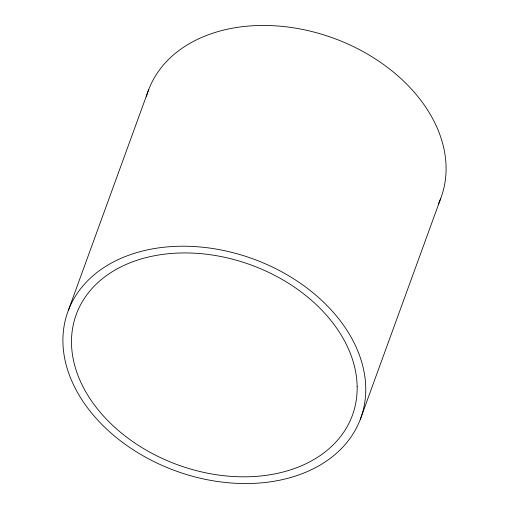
<?xml version="1.0" encoding="UTF-8"?>
<svg xmlns="http://www.w3.org/2000/svg" width="509" height="509" viewBox="0 0 509 509"><rect width="100%" height="100%" fill="white"/><g stroke="black" fill="none" stroke-linecap="round" stroke-linejoin="round"><path stroke-width="0.76" d="M68.384 310.299L148.73 89.539M360.27 419.461A155.818 112.839 20 0 0 176.318 246.331A155.818 112.839 20 0 0 106.394 428.852A155.818 112.839 20 0 0 360.27 419.461L440.616 198.701M146.484 96.265A155.818 112.839 20 0 1 334.127 38.404A155.818 112.839 20 0 1 438.402 203.924M357.153 386.586L357.14 390.028A146.986 106.445 20 0 1 227.364 476.068A146.986 106.445 20 0 1 74.371 364.132L73.544 360.614A146.986 106.445 20 0 1 201.29 253.692A146.986 106.445 20 0 1 357.153 386.586"/></g></svg>
